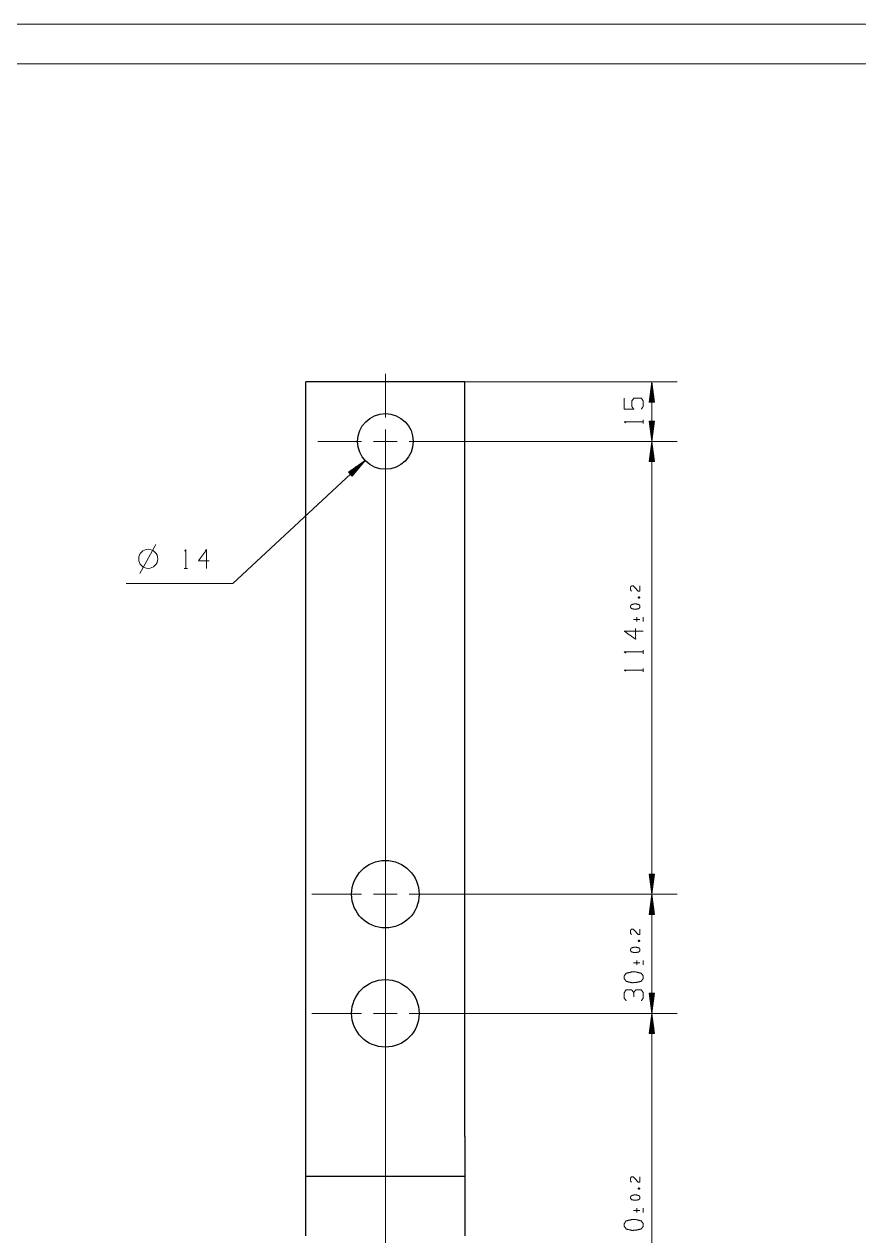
# Model space of a CAD drawing. Header units: millimetres. Extents: x 0 to 420, y 0 to 297.
# Drawn here: x 210 to 315, y 144.5 to 297 of the extents above; entities that cross this region are included whole.
import ezdxf

# ---------------------------------------------------------------- set-up
doc = ezdxf.new("R2010")
doc.units = ezdxf.units.MM
doc.layers.add('101', color=7, linetype='Continuous', true_color=0xffffff)

msp = doc.modelspace()

# ---------------------------------------------------------------- linework, layer by layer
at = {"layer": '101', "color": 133, "linetype": 'Continuous', "lineweight": 18}
for p, q in [((420, 297), (0, 297)), ((415, 292), (25, 292))]:
    msp.add_line(p, q, dxfattribs=at)
at = {"layer": '101', "color": 30, "linetype": 'Continuous', "lineweight": 25}
for p, q in [((265.44, 251.98), (245.44, 251.98)), ((245.44, 156.98), (245.44, 251.98)), ((265.44, 156.98), (265.44, 251.98)), ((245.44, 151.98), (265.44, 151.98))]:
    msp.add_line(p, q, dxfattribs=at)
at = {"layer": '101', "color": 151, "linetype": 'Continuous', "lineweight": 18}
for p, q in [((255.44, 247.48), (255.44, 252.98)), ((255.44, 242.98), (255.44, 245.98)), ((252.44, 244.48), (246.94, 244.48)), ((256.94, 244.48), (253.94, 244.48)), ((258.44, 244.48), (263.94, 244.48)), ((255.44, 218.98), (255.44, 241.48)), ((255.44, 214.48), (255.44, 217.48)), ((255.44, 190.48), (255.44, 212.98)), ((255.44, 185.98), (255.44, 188.98)), ((252.44, 187.48), (246.19, 187.48)), ((256.94, 187.48), (253.94, 187.48)), ((258.44, 187.48), (264.69, 187.48)), ((255.44, 182.98), (255.44, 184.48)), ((255.44, 178.48), (255.44, 181.48)), ((255.44, 175.48), (255.44, 176.98)), ((255.44, 170.98), (255.44, 173.98)), ((252.44, 172.48), (246.19, 172.48)), ((256.94, 172.48), (253.94, 172.48)), ((258.44, 172.48), (264.69, 172.48)), ((255.44, 169.48), (255.44, 163.23))]:
    msp.add_line(p, q, dxfattribs=at)
at = {"layer": '101', "color": 22, "linetype": 'Continuous', "lineweight": 18}
for p, q in [((265.44, 251.98), (292.15, 251.98)), ((288.97, 251.98), (288.64, 249.44)), ((288.95, 249.44), (288.95, 251.79)), ((289.31, 249.44), (288.97, 251.98)), ((288.97, 244.48), (288.97, 251.98)), ((289, 249.44), (289, 251.79)), ((288.74, 249.44), (288.74, 250.25)), ((288.79, 249.44), (288.79, 250.63)), ((288.84, 249.44), (288.84, 251.02)), ((288.9, 249.44), (288.9, 251.41)), ((289.05, 249.44), (289.05, 251.41)), ((289.1, 249.44), (289.1, 251.02)), ((289.15, 249.44), (289.15, 250.63)), ((289.2, 249.44), (289.2, 250.25)), ((288.64, 249.44), (288.64, 249.48)), ((288.64, 249.44), (288.64, 249.48)), ((288.64, 249.44), (289.31, 249.44)), ((288.69, 249.44), (288.69, 249.86)), ((289.25, 249.44), (289.25, 249.86)), ((289.3, 249.44), (289.3, 249.48)), ((289.3, 249.44), (289.3, 249.48)), ((288.64, 247.02), (288.64, 246.99)), ((288.64, 247.02), (288.97, 244.48)), ((288.64, 247.02), (288.64, 246.99)), ((289.31, 247.02), (288.64, 247.02)), ((288.69, 247.02), (288.69, 246.61)), ((288.74, 247.02), (288.74, 246.22)), ((288.79, 247.02), (288.79, 245.83)), ((288.84, 247.02), (288.84, 245.45)), ((288.9, 247.02), (288.9, 245.06)), ((288.95, 247.02), (288.95, 244.68)), ((288.97, 244.48), (289.31, 247.02)), ((289, 247.02), (289, 244.68)), ((289.05, 247.02), (289.05, 245.06)), ((289.1, 247.02), (289.1, 245.45)), ((289.15, 247.02), (289.15, 245.83)), ((289.2, 247.02), (289.2, 246.22)), ((289.25, 247.02), (289.25, 246.61)), ((289.3, 247.02), (289.3, 246.99)), ((289.3, 247.02), (289.3, 246.99)), ((255.44, 244.48), (255.44, 77.91)), ((263.94, 244.48), (292.15, 244.48)), ((263.94, 244.48), (292.15, 244.48)), ((288.97, 244.48), (288.64, 241.94)), ((288.95, 241.94), (288.95, 244.29)), ((289.31, 241.94), (288.97, 244.48)), ((288.97, 187.48), (288.97, 244.48)), ((289, 241.94), (289, 244.29)), ((288.74, 241.94), (288.74, 242.75)), ((288.79, 241.94), (288.79, 243.13)), ((288.84, 241.94), (288.84, 243.52)), ((288.9, 241.94), (288.9, 243.91)), ((289.05, 241.94), (289.05, 243.91)), ((289.1, 241.94), (289.1, 243.52)), ((289.15, 241.94), (289.15, 243.13)), ((289.2, 241.94), (289.2, 242.75)), ((252.88, 242.1), (236.26, 226.61)), ((252.88, 242.1), (250.79, 240.61)), ((250.87, 240.53), (251.45, 241.08)), ((250.9, 240.5), (251.77, 241.31)), ((250.93, 240.46), (252.09, 241.53)), ((250.97, 240.42), (252.4, 241.76)), ((251, 240.39), (252.72, 241.99)), ((251.04, 240.35), (252.76, 241.95)), ((251.07, 240.31), (252.51, 241.65)), ((251.11, 240.27), (252.26, 241.35)), ((251.14, 240.24), (252.01, 241.05)), ((251.25, 240.12), (252.88, 242.1)), ((288.64, 241.94), (288.64, 241.98)), ((288.64, 241.94), (288.64, 241.98)), ((288.64, 241.94), (289.31, 241.94)), ((288.69, 241.94), (288.69, 242.36)), ((289.25, 241.94), (289.25, 242.36)), ((289.3, 241.94), (289.3, 241.98)), ((289.3, 241.94), (289.3, 241.98)), ((250.79, 240.61), (251.25, 240.12)), ((250.8, 240.61), (250.82, 240.63)), ((250.8, 240.61), (250.82, 240.63)), ((250.83, 240.57), (251.14, 240.86)), ((251.18, 240.2), (251.77, 240.75)), ((251.21, 240.16), (251.52, 240.45)), ((251.25, 240.13), (251.27, 240.15)), ((251.25, 240.13), (251.27, 240.15)), ((236.26, 226.61), (222.81, 226.61)), ((289.31, 190.02), (288.64, 190.02)), ((288.64, 190.02), (288.97, 187.48)), ((288.64, 190.02), (288.64, 189.99)), ((288.64, 190.02), (288.64, 189.99)), ((288.69, 190.02), (288.69, 189.61)), ((288.74, 190.02), (288.74, 189.22)), ((288.79, 190.02), (288.79, 188.83)), ((288.84, 190.02), (288.84, 188.45)), ((288.9, 190.02), (288.9, 188.06)), ((288.95, 190.02), (288.95, 187.68)), ((288.97, 187.48), (289.31, 190.02)), ((289, 190.02), (289, 187.68)), ((289.05, 190.02), (289.05, 188.06)), ((289.1, 190.02), (289.1, 188.45)), ((289.15, 190.02), (289.15, 188.83)), ((289.2, 190.02), (289.2, 189.22)), ((289.25, 190.02), (289.25, 189.61)), ((289.3, 190.02), (289.3, 189.99)), ((289.3, 190.02), (289.3, 189.99)), ((264.69, 187.48), (292.15, 187.48)), ((264.69, 187.48), (292.15, 187.48)), ((288.97, 187.48), (288.64, 184.94)), ((288.79, 184.94), (288.79, 186.13)), ((288.84, 184.94), (288.84, 186.52)), ((288.9, 184.94), (288.9, 186.91)), ((288.95, 184.94), (288.95, 187.29)), ((288.97, 187.48), (288.97, 172.48)), ((289.31, 184.94), (288.97, 187.48)), ((289, 184.94), (289, 187.29)), ((289.05, 184.94), (289.05, 186.91)), ((289.1, 184.94), (289.1, 186.52)), ((289.15, 184.94), (289.15, 186.13)), ((288.64, 184.94), (288.64, 184.98)), ((288.64, 184.94), (288.64, 184.98)), ((288.64, 184.94), (289.31, 184.94)), ((288.69, 184.94), (288.69, 185.36)), ((288.74, 184.94), (288.74, 185.75)), ((289.2, 184.94), (289.2, 185.75)), ((289.25, 184.94), (289.25, 185.36)), ((289.3, 184.94), (289.3, 184.98)), ((289.3, 184.94), (289.3, 184.98)), ((288.64, 175.02), (288.64, 174.99)), ((288.64, 175.02), (288.97, 172.48)), ((288.64, 175.02), (288.64, 174.99)), ((289.31, 175.02), (288.64, 175.02)), ((288.69, 175.02), (288.69, 174.61)), ((288.74, 175.02), (288.74, 174.22)), ((288.79, 175.02), (288.79, 173.83)), ((288.84, 175.02), (288.84, 173.45)), ((288.9, 175.02), (288.9, 173.06)), ((288.95, 175.02), (288.95, 172.68)), ((288.97, 172.48), (289.31, 175.02)), ((289, 175.02), (289, 172.68)), ((289.05, 175.02), (289.05, 173.06)), ((289.1, 175.02), (289.1, 173.45)), ((289.15, 175.02), (289.15, 173.83)), ((289.2, 175.02), (289.2, 174.22)), ((289.25, 175.02), (289.25, 174.61)), ((289.3, 175.02), (289.3, 174.99)), ((289.3, 175.02), (289.3, 174.99)), ((264.69, 172.48), (292.15, 172.48)), ((264.69, 172.48), (292.15, 172.48)), ((288.97, 172.48), (288.64, 169.94)), ((289.31, 169.94), (288.97, 172.48)), ((288.97, 117.48), (288.97, 172.48)), ((288.79, 169.94), (288.79, 171.13)), ((288.84, 169.94), (288.84, 171.52)), ((288.9, 169.94), (288.9, 171.91)), ((288.95, 169.94), (288.95, 172.29)), ((289, 169.94), (289, 172.29)), ((289.05, 169.94), (289.05, 171.91)), ((289.1, 169.94), (289.1, 171.52)), ((289.15, 169.94), (289.15, 171.13)), ((288.64, 169.94), (288.64, 169.98)), ((288.64, 169.94), (288.64, 169.98)), ((288.64, 169.94), (289.31, 169.94)), ((288.69, 169.94), (288.69, 170.36)), ((288.74, 169.94), (288.74, 170.75)), ((289.2, 169.94), (289.2, 170.75)), ((289.25, 169.94), (289.25, 170.36)), ((289.3, 169.94), (289.3, 169.98)), ((289.3, 169.94), (289.3, 169.98))]:
    msp.add_line(p, q, dxfattribs=at)
at = {"layer": '101', "color": 72, "linetype": 'Continuous', "lineweight": 18}
for p, q in [((287.88, 246.75), (287.88, 247.18)), ((224.56, 227.86), (226.56, 231.51)), ((230.12, 228.5), (230.54, 228.5)), ((287.25, 224.79), (287.46, 224.87)), ((286.67, 222.08), (287.47, 222.08)), ((287.07, 222.36), (287.07, 221.8)), ((287.86, 221.8), (287.86, 222.36)), ((287.88, 217.76), (287.88, 218.19)), ((287.88, 215.49), (287.88, 215.91)), ((287.25, 181.57), (287.46, 181.65)), ((286.67, 178.86), (287.47, 178.86)), ((287.07, 179.14), (287.07, 178.58)), ((287.86, 178.58), (287.86, 179.14)), ((287.25, 150.39), (287.46, 150.47)), ((287.07, 147.96), (287.07, 147.4)), ((287.86, 147.4), (287.86, 147.96)), ((286.67, 147.68), (287.47, 147.68))]:
    msp.add_line(p, q, dxfattribs=at)
at = {"layer": '101', "color": 30, "linetype": 'Continuous', "lineweight": 25}
for centre, radius in [((255.44, 244.48), 3.5), ((255.44, 187.48), 4.25), ((255.44, 172.48), 4.25)]:
    msp.add_circle(centre, radius, dxfattribs=at)
at = {"layer": '101', "color": 72, "linetype": 'Continuous', "lineweight": 18}
msp.add_circle((225.6, 229.7), 1.2, dxfattribs=at)
for points, knots in [([(287.65, 248.55), (287.88, 248.89), (287.88, 249.58), (287.65, 249.91), (286.7, 249.91), (286.45, 249.58), (286.45, 248.89), (286.68, 248.55), (285.5, 248.55), (285.5, 249.91)], [0, 0, 0.062229, 0.168345, 0.230571, 0.376815, 0.441265, 0.54738, 0.609609, 0.79049, 1, 1]), ([(285.7, 246.82), (285.5, 246.96), (287.88, 246.96)], [0, 0, 0.093489, 1, 1]), ([(230.19, 230.67), (230.33, 230.87), (230.33, 228.5)], [0, 0, 0.093493, 1, 1]), ([(233.28, 229.45), (231.93, 229.45), (232.94, 230.87), (232.94, 228.5)], [0, 0, 0.245869, 0.565294, 1, 1]), ([(286.4, 225.63), (286.29, 225.79), (286.29, 226.14), (286.4, 226.3), (286.64, 226.3), (287.24, 225.62), (287.47, 225.63), (287.47, 226.3)], [0, 0, 0.06969, 0.192974, 0.265276, 0.350231, 0.674741, 0.759754, 1, 1]), ([(287.46, 224.79), (287.46, 224.87), (287.35, 224.91), (287.25, 224.87), (287.25, 224.79), (287.35, 224.74), (287.46, 224.79), (287.25, 224.87)], [0, 0, 0.093981, 0.236774, 0.365948, 0.459929, 0.589113, 0.731915, 1, 1]), ([(287.47, 223.77), (287.35, 223.94), (287, 224.03), (286.76, 224.03), (286.4, 223.94), (286.29, 223.77), (286.29, 223.6), (286.4, 223.44), (286.76, 223.35), (287, 223.36), (287.35, 223.44), (287.47, 223.6), (287.47, 223.77)], [0, 0, 0.067523, 0.183966, 0.26058, 0.380939, 0.446137, 0.5003, 0.565504, 0.685863, 0.762529, 0.878308, 0.945837, 1, 1]), ([(286.93, 220.92), (286.93, 219.58), (285.5, 220.59), (287.88, 220.59)], [0, 0, 0.245869, 0.565294, 1, 1]), ([(285.7, 217.83), (285.5, 217.98), (287.88, 217.98)], [0, 0, 0.093489, 1, 1]), ([(285.7, 215.56), (285.5, 215.7), (287.88, 215.7)], [0, 0, 0.093489, 1, 1]), ([(286.4, 182.41), (286.29, 182.57), (286.29, 182.92), (286.4, 183.08), (286.64, 183.08), (287.24, 182.4), (287.47, 182.41), (287.47, 183.08)], [0, 0, 0.069696, 0.192981, 0.265278, 0.350232, 0.674739, 0.759753, 1, 1]), ([(287.46, 181.57), (287.46, 181.65), (287.35, 181.69), (287.25, 181.65), (287.25, 181.57), (287.35, 181.52), (287.46, 181.57), (287.25, 181.65)], [0, 0, 0.093981, 0.236783, 0.365967, 0.459948, 0.589122, 0.731915, 1, 1]), ([(287.47, 180.55), (287.35, 180.72), (287, 180.81), (286.76, 180.81), (286.4, 180.72), (286.29, 180.55), (286.29, 180.38), (286.4, 180.22), (286.76, 180.13), (287, 180.14), (287.35, 180.22), (287.47, 180.38), (287.47, 180.55)], [0, 0, 0.067528, 0.183971, 0.260585, 0.380943, 0.446147, 0.50031, 0.565508, 0.685868, 0.762535, 0.878314, 0.945837, 1, 1]), ([(287.88, 177.19), (287.63, 177.53), (286.93, 177.7), (286.45, 177.7), (285.73, 177.53), (285.5, 177.19), (285.5, 176.86), (285.73, 176.52), (286.45, 176.34), (286.93, 176.36), (287.63, 176.52), (287.88, 176.86), (287.88, 177.19)], [0, 0, 0.067525, 0.183969, 0.260583, 0.380943, 0.446139, 0.500306, 0.565503, 0.685862, 0.762529, 0.878308, 0.945834, 1, 1]), ([(286.68, 175.09), (286.45, 175.43), (285.73, 175.43), (285.5, 175.09), (285.5, 174.4), (285.73, 174.07)], [0, 0, 0.153872, 0.429851, 0.583722, 0.846128, 1, 1]), ([(287.65, 174.08), (287.88, 174.4), (287.88, 175.09), (287.65, 175.43), (286.93, 175.43), (286.68, 175.09), (286.68, 174.58)], [0, 0, 0.124118, 0.34369, 0.472445, 0.703375, 0.836728, 1, 1]), ([(286.4, 151.23), (286.29, 151.39), (286.29, 151.74), (286.4, 151.91), (286.64, 151.91), (287.24, 151.23), (287.47, 151.23), (287.47, 151.91)], [0, 0, 0.069693, 0.192977, 0.265277, 0.350231, 0.67474, 0.759753, 1, 1]), ([(287.47, 149.37), (287.35, 149.54), (287, 149.63), (286.76, 149.63), (286.4, 149.54), (286.29, 149.37), (286.29, 149.21), (286.4, 149.04), (286.76, 148.95), (287, 148.96), (287.35, 149.04), (287.47, 149.21), (287.47, 149.37)], [0, 0, 0.067526, 0.183969, 0.260583, 0.380941, 0.446142, 0.500305, 0.565506, 0.685865, 0.762532, 0.878311, 0.945837, 1, 1]), ([(287.46, 150.39), (287.46, 150.47), (287.35, 150.51), (287.25, 150.47), (287.25, 150.39), (287.35, 150.34), (287.46, 150.39), (287.25, 150.47)], [0, 0, 0.093981, 0.236778, 0.365957, 0.459938, 0.589118, 0.731915, 1, 1]), ([(287.88, 146.01), (287.63, 146.35), (286.93, 146.53), (286.45, 146.53), (285.73, 146.35), (285.5, 146.01), (285.5, 145.68), (285.73, 145.34), (286.45, 145.16), (286.93, 145.18), (287.63, 145.34), (287.88, 145.68), (287.88, 146.01)], [0, 0, 0.067527, 0.183971, 0.260584, 0.380944, 0.446142, 0.500306, 0.565504, 0.685863, 0.76253, 0.878309, 0.945835, 1, 1])]:
    msp.add_open_spline(points, degree=1, knots=knots, dxfattribs=at)
at = {"layer": '101', "color": 30, "linetype": 'Continuous', "lineweight": 25}
for points, knots in [([(245.44, 151.98), (245.44, 152.48), (245.44, 153.87), (245.44, 154.81), (245.44, 156.98)], [0, 0, 0.099031, 0.37651, 0.566117, 1, 1]), ([(265.44, 156.98), (265.44, 155.87), (265.44, 153.87), (265.44, 152.48), (265.44, 151.98)], [0, 0, 0.222521, 0.62349, 0.900969, 1, 1]), ([(245.44, 144.48), (245.44, 145.79), (245.44, 148.23), (245.44, 150.23), (245.44, 151.53), (245.44, 151.98)], [0, 0, 0.173648, 0.499999, 0.766045, 0.939693, 1, 1]), ([(265.44, 151.98), (265.44, 151.87), (265.44, 150.98), (265.44, 149.31), (265.44, 147.05), (265.44, 144.48)], [0, 0, 0.015191, 0.133974, 0.357212, 0.65798, 1, 1])]:
    msp.add_open_spline(points, degree=1, knots=knots, dxfattribs=at)

doc.saveas('drawing.dxf')
